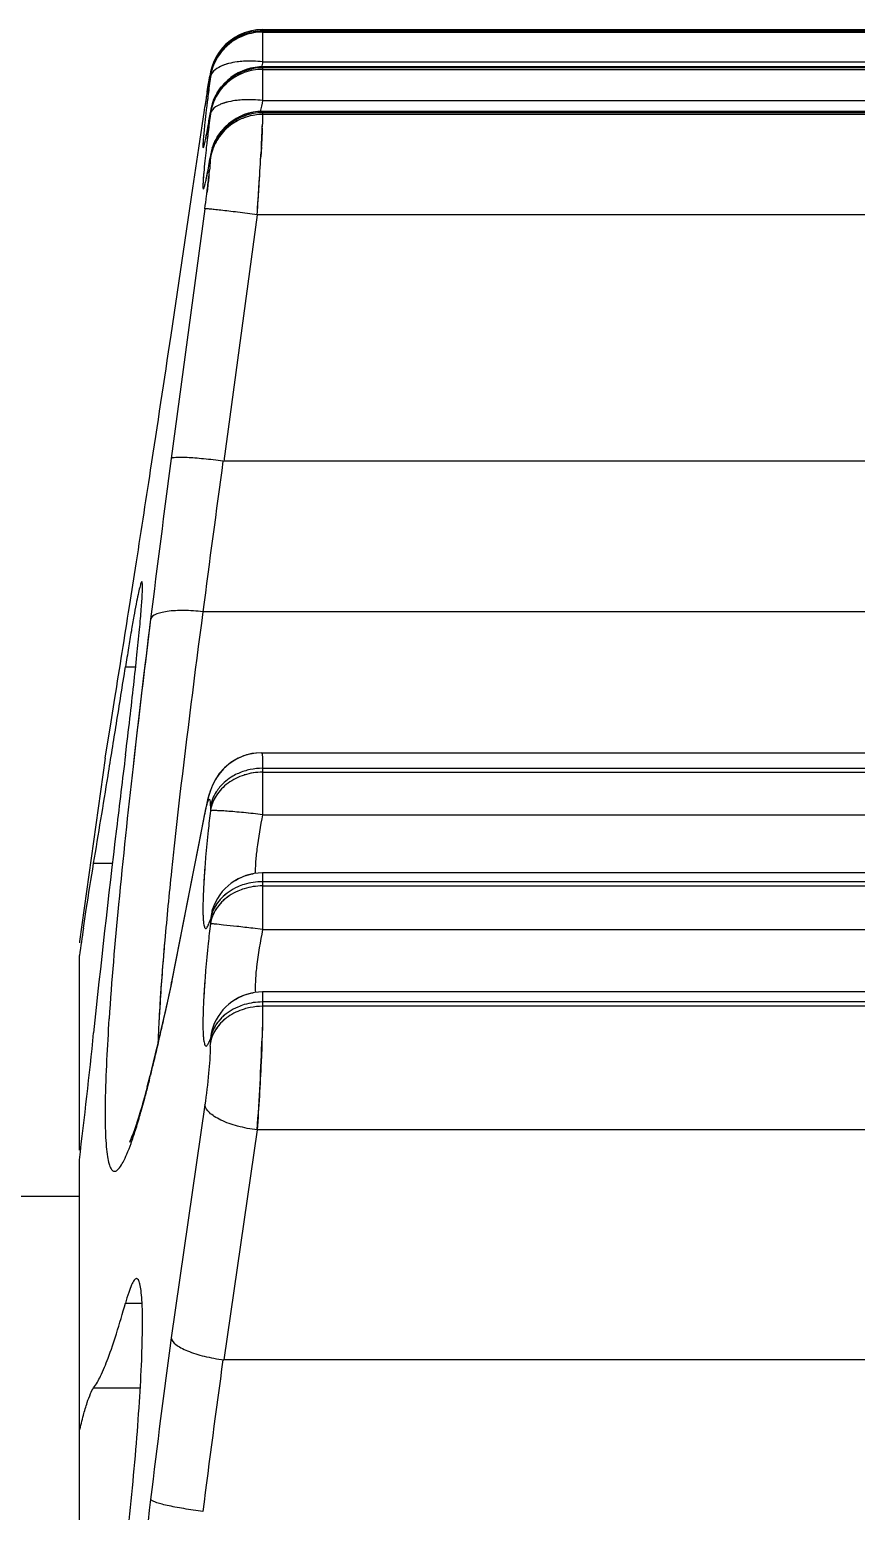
# Model space of a CAD drawing. Header units: millimetres. Extents: x 0 to 297, y 0 to 210.
# Drawn here: x 166.04 to 170.73, y 120.02 to 128.44 of the extents above; entities that cross this region are included whole.
import ezdxf

# ---------------------------------------------------------------- set-up
doc = ezdxf.new("R2010")
doc.units = ezdxf.units.MM
doc.header["$LTSCALE"] = 16.335
doc.layers.add('MEMBER', color=7, linetype='CONTINUOUS')

msp = doc.modelspace()

# ---------------------------------------------------------------- linework, layer by layer
at = {"layer": 'MEMBER', "color": 7, "linetype": 'Continuous'}
for p, q in [((167.2872, 128.4289), (167.2534, 128.4185)), ((167.3318, 128.4363), (167.296, 128.4309)), ((167.3584, 128.4374), (167.3318, 128.4363)), ((167.3584, 128.4374), (175.0775, 128.4374)), ((167.3589, 128.4301), (167.3589, 128.2551)), ((167.3589, 128.4301), (175.077, 128.4301)), ((167.3589, 128.4234), (175.077, 128.4234)), ((167.1233, 128.324), (167.106, 128.2999)), ((167.1258, 128.3271), (167.1083, 128.3034)), ((167.1507, 128.354), (167.1298, 128.3319)), ((167.1745, 128.3745), (167.1507, 128.354)), ((167.069, 128.2182), (167.0643, 128.2004)), ((167.0726, 128.2297), (167.0671, 128.2113)), ((167.3589, 128.2551), (175.077, 128.2551)), ((167.3589, 128.2262), (167.3589, 128.0351)), ((175.077, 128.2262), (167.3589, 128.2262)), ((175.077, 128.2204), (167.3589, 128.2204)), ((167.0643, 128.2004), (167.0611, 128.186)), ((167.0618, 128.175), (167.0618, 128.1684)), ((167.3589, 128.2119), (175.077, 128.2119)), ((167.0457, 128.0986), (167.0379, 128.0485)), ((166.9958, 127.7649), (167.0277, 127.9803)), ((167.0277, 127.9803), (167.0306, 128)), ((167.031, 128.0026), (167.0306, 128)), ((167.0377, 128.0477), (167.031, 128.0026)), ((167.0629, 127.975), (167.0576, 127.9432)), ((167.0629, 127.9749), (167.0618, 127.9671)), ((167.0618, 127.9671), (167.0618, 127.9587)), ((167.3589, 128.0351), (175.077, 128.0351)), ((167.3589, 127.9735), (167.3589, 127.9555)), ((175.077, 127.9735), (167.3589, 127.9735)), ((167.0532, 127.9177), (167.0468, 127.8818)), ((167.0587, 127.9495), (167.0504, 127.9018)), ((175.077, 127.9653), (167.3589, 127.9653)), ((175.077, 127.9555), (167.3589, 127.9555)), ((167.0356, 127.8243), (167.0344, 127.8188)), ((166.9622, 127.5379), (166.9958, 127.7649)), ((167.0632, 127.7243), (167.0574, 127.6911)), ((167.0632, 127.7242), (167.0618, 127.7141)), ((167.0618, 127.7141), (167.0618, 127.7044)), ((167.3499, 127.7436), (167.3484, 127.7156)), ((167.3514, 127.7714), (167.3499, 127.7436)), ((167.0471, 127.6356), (167.0435, 127.6178)), ((167.0503, 127.652), (167.0471, 127.6356)), ((167.0388, 127.5957), (167.0373, 127.5896)), ((166.8388, 126.703), (166.9622, 127.5379)), ((167.0306, 127.4196), (166.8388, 126.0018)), ((167.3277, 127.386), (167.1385, 125.9874)), ((175.1082, 127.386), (167.3277, 127.386)), ((175.2974, 125.9874), (167.1385, 125.9874)), ((166.6023, 125.1616), (166.6366, 125.3803)), ((175.4163, 125.1323), (167.0196, 125.1323)), ((166.5798, 124.8192), (166.6379, 124.8192)), ((166.4978, 124.5076), (166.5194, 124.6416)), ((166.481, 124.404), (166.4978, 124.5076)), ((166.4641, 124.3008), (166.481, 124.404)), ((166.4645, 124.3032), (166.481, 124.404)), ((166.4641, 124.3008), (166.318, 123.2608)), ((166.6295, 124.3131), (166.6226, 124.2526)), ((167.178, 124.276), (167.1422, 124.2462)), ((167.3527, 124.3317), (167.2978, 124.3267)), ((167.3527, 124.3317), (175.0832, 124.3317)), ((167.1422, 124.2462), (167.1128, 124.2134)), ((167.3589, 124.2433), (167.3589, 123.98)), ((167.3589, 124.2433), (175.077, 124.2433)), ((167.3589, 124.2212), (175.077, 124.2212)), ((167.0394, 124.0358), (167.0333, 124.0065)), ((167.0618, 124.0231), (167.0618, 124.0012)), ((166.9958, 123.807), (167.0306, 123.9845)), ((167.0333, 124.0064), (167.0306, 123.9845)), ((167.3589, 123.98), (175.077, 123.98)), ((166.9622, 123.6356), (166.9958, 123.807)), ((166.399, 123.7039), (166.5055, 123.7039)), ((166.8683, 123.1563), (166.9622, 123.6356)), ((167.3589, 123.6499), (167.3589, 123.3287)), ((175.077, 123.6499), (167.3589, 123.6499)), ((175.077, 123.5995), (167.3589, 123.5995)), ((167.3589, 123.5753), (175.077, 123.5753)), ((167.0723, 123.4385), (167.0618, 123.3847)), ((167.0724, 123.4388), (167.0707, 123.4336)), ((167.0724, 123.4388), (167.0723, 123.4385)), ((167.0618, 123.3847), (167.0618, 123.3607)), ((166.318, 123.2608), (166.318, 123.2519)), ((167.3589, 123.3287), (167.3038, 123.3351)), ((167.3589, 123.3287), (175.077, 123.3287)), ((166.318, 122.076), (166.318, 123.181)), ((166.8439, 123.0317), (166.8683, 123.1563)), ((166.7841, 123.0325), (166.7833, 123.021)), ((166.8424, 123.0319), (166.8083, 122.8773)), ((166.8388, 123.0057), (166.8439, 123.0317)), ((166.8388, 123.0057), (166.8417, 123.0285)), ((167.3589, 122.9736), (167.3589, 122.8918)), ((175.077, 122.9736), (167.3589, 122.9736)), ((166.809, 122.8802), (166.7831, 122.7664)), ((175.077, 122.9166), (167.3589, 122.9166)), ((175.077, 122.8918), (167.3589, 122.8918)), ((166.7831, 122.7664), (166.7578, 122.6582)), ((167.0752, 122.7711), (167.0751, 122.7708)), ((167.0618, 122.7074), (167.0618, 122.6829)), ((166.7587, 122.6618), (166.7283, 122.5359)), ((166.7283, 122.5358), (166.7156, 122.4849)), ((166.7283, 122.5358), (166.7225, 122.5006)), ((166.7043, 122.4412), (166.6888, 122.3829)), ((166.7185, 122.4966), (166.7019, 122.432)), ((166.6776, 122.3426), (166.6642, 122.2963)), ((166.6907, 122.3899), (166.6762, 122.3377)), ((167.0306, 122.3316), (166.8388, 121.009)), ((166.6534, 122.2606), (166.6423, 122.2258)), ((166.6652, 122.2995), (166.6534, 122.2606)), ((167.3277, 122.1898), (167.1385, 120.8851)), ((175.1082, 122.1898), (167.3277, 122.1898)), ((166.6072, 122.1302), (166.602, 122.1187)), ((166.608, 122.1319), (166.6028, 122.1202)), ((166.318, 119.3368), (166.318, 122.0204)), ((166.318, 121.8118), (162.718, 121.8118)), ((166.5798, 121.207), (166.6739, 121.207)), ((175.2974, 120.8851), (167.1385, 120.8851)), ((166.399, 120.7251), (166.6636, 120.7251))]:
    msp.add_line(p, q, dxfattribs=at)
for points in [[(167.2534, 128.4185), (167.2219, 128.4046), (167.1931, 128.3878), (167.1669, 128.3685), (167.1437, 128.3471), (167.1233, 128.324)], [(167.296, 128.4309), (167.2622, 128.4216), (167.2305, 128.4089), (167.2012, 128.393), (167.1745, 128.3745)], [(167.3584, 128.4374), (167.3231, 128.4354), (167.2872, 128.4289)], [(167.1298, 128.3319), (167.112, 128.3088), (167.0971, 128.2852), (167.0848, 128.2611), (167.0755, 128.2383), (167.0689, 128.2181)], [(167.1083, 128.3034), (167.0936, 128.2788), (167.0821, 128.2549), (167.0737, 128.2331)], [(167.0737, 128.2331), (167.0679, 128.2143), (167.0642, 128.1999)], [(167.106, 128.2999), (167.0916, 128.275), (167.0805, 128.2511), (167.0726, 128.2297)], [(167.0583, 128.1721), (167.0554, 128.1567), (167.0524, 128.1396), (167.0492, 128.1203), (167.0457, 128.0986)], [(167.0671, 128.2113), (167.0636, 128.1973), (167.0608, 128.1848), (167.0583, 128.1719)], [(167.0492, 127.895), (167.0456, 127.875), (167.0423, 127.8577)], [(167.0423, 127.8577), (167.0394, 127.8429), (167.0371, 127.8311), (167.0352, 127.8223), (167.0349, 127.8211)], [(167.0585, 127.697), (167.0541, 127.6729), (167.0502, 127.6517)], [(167.0418, 127.6095), (167.0397, 127.6), (167.0385, 127.5946)], [(167.0443, 127.6215), (167.0408, 127.6051), (167.0388, 127.5957)], [(167.2978, 124.3267), (167.2496, 124.3135), (167.2063, 124.2938), (167.168, 124.2686), (167.1357, 124.2398), (167.1092, 124.2086), (167.0886, 124.1773), (167.0735, 124.1474)], [(167.3527, 124.3317), (167.3197, 124.3299), (167.2675, 124.3194), (167.2201, 124.301), (167.178, 124.276)], [(167.1128, 124.2134), (167.0902, 124.1799), (167.0737, 124.1479), (167.0618, 124.1181), (167.0533, 124.0917), (167.0462, 124.0651), (167.0394, 124.0358)], [(167.0623, 124.1196), (167.0542, 124.0946), (167.0473, 124.0698), (167.041, 124.0429), (167.0345, 124.0121), (166.8417, 123.0285)], [(166.6421, 122.2252), (166.6322, 122.1957), (166.6231, 122.1702), (166.6149, 122.1488), (166.608, 122.1319)]]:
    msp.add_lwpolyline(points, dxfattribs=at)
for centre, radius, start, end in [((167.3591, 128.1193), 0.3041, 90.03495, 110.07477), ((167.3534, 128.1267), 0.2945, 140.73613, 171.85695), ((167.3553, 128.1322), 0.2967, 130.64017, 144.36585), ((167.3567, 128.1241), 0.2988, 130.48364, 140.76138), ((167.3587, 127.9263), 0.2997, 93.27436, 170.56619), ((167.2879, 127.6428), 0.6161, 88.51482, 93.43647), ((167.2867, 127.5687), 0.6902, 83.99232, 88.57343), ((167.3589, 127.9298), 0.2963, 90.00482, 93.32845), ((175.8947, 126.3454), 8.7468, 167.38914, 167.59163), ((184.7791, 125.8911), 17.8631, 172.67557, 173.27685), ((187.4306, 125.5547), 20.5358, 172.68775, 172.96774), ((167.3552, 127.9133), 0.2977, 130.2844, 140.56343), ((167.357, 127.9109), 0.3007, 109.99667, 130.24554), ((167.3589, 127.9058), 0.3061, 90.03404, 109.94568), ((174.2809, 126.9386), 7.3275, 171.01832, 171.31146), ((181.2765, 126.3152), 14.3349, 172.97315, 173.32133), ((167.3506, 127.9254), 0.2918, 140.63249, 171.77474), ((167.352, 127.9164), 0.2933, 140.55983, 168.55619), ((175.7704, 126.9616), 8.7909, 173.33204, 173.82277), ((177.1444, 126.5021), 10.2241, 171.31738, 171.57561), ((160.3543, 129.0736), 6.7982, 349.99089, 350.6328), ((167.3443, 127.9182), 0.2854, 168.6072, 171.83947), ((167.3587, 127.6736), 0.2997, 89.99994, 170.18177), ((167.2808, 127.3683), 0.671, 88.03239, 92.55058), ((167.2787, 127.286), 0.7534, 83.88948, 88.08779), ((173.9299, 126.5895), 6.7281, 167.5931, 168.14252), ((182.5645, 125.9999), 15.6259, 172.7989, 173.50376), ((184.6501, 125.7405), 17.7276, 172.81182, 173.14303), ((167.3517, 127.6595), 0.2939, 130.18718, 143.92976), ((167.3554, 127.6551), 0.2996, 116.6204, 130.18691), ((167.3575, 127.6616), 0.3035, 109.91727, 120.00495), ((167.3593, 127.6553), 0.31, 90.069, 109.82229), ((162.5894, 128.0798), 4.7715, 357.56561, 357.84903), ((162.7271, 128.0743), 4.6336, 357.5614, 357.85324), ((179.7408, 126.3321), 12.7828, 173.14873, 173.55103), ((158.1879, 128.2705), 9.1771, 356.88213, 357.54358), ((167.3391, 127.674), 0.2801, 169.64442, 171.77628), ((167.3361, 127.6647), 0.2771, 167.71788, 171.76534), ((140.0781, 129.2578), 27.3139, 356.0705, 356.82205), ((138.8048, 129.3383), 28.5897, 356.08445, 356.74615), ((164.1638, 127.9228), 2.9071, 354.13907, 354.4058), ((161.8003, 128.1746), 5.284, 352.94624, 353.89079), ((163.5385, 127.9869), 3.5358, 353.91715, 354.14057), ((158.392, 128.5911), 8.7177, 352.27715, 352.76858), ((158.4414, 128.5846), 8.6679, 352.27574, 352.77), ((159.1584, 128.4933), 7.9451, 352.77244, 352.89112), ((159.5882, 128.4397), 7.512, 352.89098, 353.01163), ((-191.1722, 180.6393), 362.0512, 351.309814, 351.432502), ((325.4273, 105.2942), 159.9347, 172.560714, 172.889785), ((312.8978, 106.1488), 147.1082, 172.249645, 172.58561), ((-1.341, 151.6176), 170.0143, 351.122375, 351.312052), ((13.7167, 149.2527), 154.772, 350.85026, 351.045219), ((229.3745, 116.7587), 62.9146, 172.351523, 173.317258), ((243.5001, 115.514), 77.3725, 172.890052, 173.51504), ((244.4893, 115.3927), 78.3692, 172.891565, 173.464088), ((12.8669, 149.1446), 155.6257, 350.886959, 351.007365), ((18.5374, 148.2337), 149.8825, 350.773351, 350.88748), ((26.5046, 146.9363), 141.8104, 350.570876, 350.774594), ((167.3592, 123.8939), 0.3494, 90.05267, 101.7542), ((206.3701, 119.5074), 39.7467, 173.39367, 173.79556), ((166.643, 117.8128), 6.2086, 83.37846, 84.38042), ((172.1573, 123.2927), 5.1414, 175.6926, 176.72008), ((167.3587, 123.35), 0.2997, 89.99999, 162.73439), ((167.3574, 123.2492), 0.3501, 98.48194, 107.14897), ((167.359, 123.2403), 0.3592, 90.01757, 98.52999), ((167.3574, 123.2247), 0.3504, 98.49629, 107.07089), ((167.359, 123.2158), 0.3595, 90.01744, 98.54346), ((167.2888, 123.3426), 0.2312, 146.83055, 158.28876), ((167.2885, 123.3186), 0.2309, 146.79226, 158.29847), ((228.9285, 113.8643), 63.2999, 171.395233, 171.536255), ((183.5794, 121.7917), 16.8411, 174.97846, 175.77471), ((177.8904, 122.2137), 11.1364, 175.84309, 176.96409), ((145.2905, 127.679), 22.0493, 347.27104, 347.76344), ((172.2504, 122.6502), 5.2341, 175.78584, 176.82168), ((167.3589, 122.6736), 0.3, 89.99998, 161.02498), ((167.3572, 122.5582), 0.3582, 98.25656, 106.71737), ((167.3592, 122.5245), 0.3674, 90.04296, 101.16509), ((167.359, 122.5479), 0.3687, 90.01562, 98.30647), ((179.3271, 121.9528), 12.8702, 176.13501, 177.17865), ((174.2523, 122.4138), 7.4928, 177.01859, 177.9188), ((147.5934, 127.1594), 19.6885, 347.01508, 347.26936), ((167.3255, 122.6852), 0.2646, 161.10116, 175.1828), ((130.3102, 126.4364), 36.2776, 353.00817, 354.15316), ((150.2195, 126.5507), 16.9928, 346.47224, 347.02548), ((166.1736, 122.6834), 0.8882, 358.88132, 359.96816), ((154.1201, 123.1533), 13.2427, 355.82744, 358.09024), ((160.0402, 124.1409), 6.8807, 345.21126, 346.20833), ((152.1755, 126.0806), 14.981, 346.17434, 346.47037), ((162.0117, 123.6163), 4.8406, 343.9323, 345.25828), ((241.944, 111.0178), 75.7668, 172.422488, 173.121594), ((236.3011, 111.3024), 69.8283, 172.112264, 172.824806)]:
    msp.add_arc(centre, radius, start, end, dxfattribs=at)
for points in [[(167.2545, 128.4049), (167.2049, 128.3868), (167.1587, 128.354), (167.1253, 128.3131)], [(167.2545, 128.4049), (167.2213, 128.3928), (167.1897, 128.3743), (167.1628, 128.3514)], [(167.1142, 128.3051), (167.087, 128.2671), (167.0684, 128.2213), (167.0618, 128.175)], [(167.0953, 128.2687), (167.0783, 128.2378), (167.0668, 128.2033), (167.0618, 128.1684)], [(167.1609, 128.1515), (167.201, 128.1868), (167.2526, 128.2117), (167.3051, 128.2213)], [(167.0953, 128.0667), (167.0783, 128.036), (167.0668, 128.0018), (167.0618, 127.9671)], [(167.1253, 128.1024), (167.0954, 128.0659), (167.0739, 128.0208), (167.0645, 127.9745)], [(167.0731, 128.0172), (167.084, 128.0514), (167.1014, 128.0841), (167.1236, 128.1123)], [(167.0673, 127.973), (167.0648, 127.9686), (167.0628, 127.9637), (167.0618, 127.9587)], [(167.1607, 127.8987), (167.2009, 127.934), (167.2525, 127.959), (167.3051, 127.9686)], [(167.288, 127.9471), (167.2423, 127.9363), (167.1979, 127.9143), (167.1621, 127.884)], [(167.288, 127.9471), (167.265, 127.9417), (167.2423, 127.9335), (167.2211, 127.9229)], [(167.3589, 127.9555), (167.3351, 127.9555), (167.3112, 127.9526), (167.288, 127.9471)], [(167.1142, 127.8325), (167.0908, 127.8003), (167.0738, 127.7625), (167.0653, 127.7236)], [(167.073, 127.7643), (167.0839, 127.7985), (167.1012, 127.8313), (167.1235, 127.8594)], [(167.288, 124.2359), (167.2651, 124.2312), (167.2426, 124.2241), (167.2211, 124.2147)], [(167.3589, 124.2212), (167.3237, 124.2212), (167.2881, 124.2159), (167.2545, 124.2053)], [(167.204, 123.6069), (167.2348, 123.6254), (167.2696, 123.6385), (167.305, 123.645)], [(167.1622, 123.5384), (167.1489, 123.5288), (167.1364, 123.518), (167.125, 123.5062)], [(167.1628, 123.5146), (167.1494, 123.505), (167.1368, 123.4943), (167.1253, 123.4824)], [(167.074, 123.4281), (167.0685, 123.4141), (167.0643, 123.3995), (167.0618, 123.3847)], [(167.125, 123.5062), (167.114, 123.4948), (167.104, 123.4824), (167.0953, 123.4691)], [(167.1253, 123.4824), (167.1142, 123.471), (167.1041, 123.4584), (167.0953, 123.4451)], [(167.074, 123.404), (167.0685, 123.3901), (167.0643, 123.3755), (167.0618, 123.3607)], [(167.2041, 122.9306), (167.2349, 122.9492), (167.2696, 122.9623), (167.305, 122.9687)], [(167.1622, 122.8571), (167.149, 122.8478), (167.1364, 122.8373), (167.125, 122.8258)], [(167.074, 122.7498), (167.0685, 122.7362), (167.0643, 122.7219), (167.0618, 122.7074)], [(167.0953, 122.7896), (167.0869, 122.7771), (167.0797, 122.7637), (167.074, 122.7498)], [(167.1142, 122.7895), (167.1008, 122.7742), (167.0892, 122.757), (167.0802, 122.7387)], [(167.125, 122.8258), (167.114, 122.8147), (167.104, 122.8026), (167.0953, 122.7896)], [(167.1621, 122.8323), (167.1445, 122.82), (167.1282, 122.8056), (167.1142, 122.7895)], [(167.0802, 122.7387), (167.0715, 122.7211), (167.0652, 122.7022), (167.0618, 122.6829)]]:
    msp.add_open_spline(points, degree=3, dxfattribs=at)
for points, knots in [([(167.3589, 128.4301), (167.3234, 128.4301), (167.2518, 128.4173), (167.189, 128.3805), (167.1621, 128.3574)], [0, 0, 0, 0, 0.500268, 1, 1, 1, 1]), ([(167.3584, 128.4374), (167.359, 128.4374), (167.3584, 128.4335), (167.3589, 128.4319), (167.3589, 128.4301)], [0, 0, 0, 0, 0.254604, 1, 1, 1, 1]), ([(167.3584, 128.4374), (167.359, 128.4374), (167.3584, 128.4335), (167.3589, 128.4319), (167.3589, 128.4301)], [0, 0, 0, 0, 0.254599, 1, 1, 1, 1]), ([(167.1621, 128.3574), (167.1352, 128.3344), (167.0897, 128.2783), (167.0668, 128.2098), (167.0618, 128.175)], [0, 0, 0, 0, 0.501345, 1, 1, 1, 1]), ([(167.1199, 128.2287), (167.1053, 128.2218), (167.0802, 128.2068), (167.0641, 128.1808), (167.0618, 128.1684)], [0, 0, 0, 0, 0.562343, 1, 1, 1, 1]), ([(167.3589, 128.2204), (167.306, 128.2204), (167.1986, 128.1921), (167.1207, 128.1126), (167.0953, 128.0667)], [0, 0, 0, 0, 0.502211, 1, 1, 1, 1]), ([(167.2509, 128.2578), (167.2383, 128.257), (167.1938, 128.2527), (167.1491, 128.2424), (167.1199, 128.2287)], [0, 0, 0, 0, 0.281569, 1, 1, 1, 1]), ([(167.1573, 128.2426), (167.1539, 128.2416), (167.1412, 128.2377), (167.1288, 128.2329), (167.1199, 128.2287)], [0, 0, 0, 0, 0.263942, 1, 1, 1, 1]), ([(167.0433, 128.0826), (167.0446, 128.091), (167.0471, 128.1068), (167.0508, 128.1286), (167.0539, 128.1467), (167.0566, 128.1608), (167.0583, 128.1698), (167.0599, 128.175), (167.0602, 128.1772), (167.0623, 128.1797), (167.0618, 128.1762), (167.0618, 128.175)], [0, 0, 0, 0, 0.252732, 0.471706, 0.653567, 0.795512, 0.895341, 0.928974, 0.951622, 0.965102, 1, 1, 1, 1]), ([(167.2545, 128.1935), (167.2419, 128.189), (167.1933, 128.1676), (167.1505, 128.133), (167.1253, 128.1024)], [0, 0, 0, 0, 0.252175, 1, 1, 1, 1]), ([(167.1199, 128.0134), (167.1138, 128.0108), (167.0938, 128.0013), (167.075, 127.9866), (167.0673, 127.973)], [0, 0, 0, 0, 0.296446, 1, 1, 1, 1]), ([(167.2509, 128.0387), (167.2383, 128.0381), (167.194, 128.0346), (167.1494, 128.0258), (167.1199, 128.0134)], [0, 0, 0, 0, 0.282843, 1, 1, 1, 1]), ([(167.1573, 128.0257), (167.1539, 128.0248), (167.1412, 128.0214), (167.1288, 128.0171), (167.1199, 128.0134)], [0, 0, 0, 0, 0.264806, 1, 1, 1, 1]), ([(167.3038, 128.0389), (167.2905, 128.0394), (167.2729, 128.0395), (167.2553, 128.0389), (167.2509, 128.0387)], [0, 0, 0, 0, 0.755109, 1, 1, 1, 1]), ([(167.0305, 127.9076), (167.0288, 127.8924), (167.026, 127.8649), (167.0226, 127.828), (167.0206, 127.8026), (167.0198, 127.7867), (167.0195, 127.7784), (167.0199, 127.7722), (167.0198, 127.7688), (167.0212, 127.7661), (167.0231, 127.7688), (167.0242, 127.7721), (167.0262, 127.7783), (167.0283, 127.7866), (167.0298, 127.793), (167.0306, 127.7966)], [0, 0, 0, 0, 0.263726, 0.479041, 0.643093, 0.705213, 0.753718, 0.788417, 0.809441, 0.818007, 0.827842, 0.850437, 0.886671, 0.936579, 1, 1, 1, 1]), ([(167.0387, 127.8358), (167.0395, 127.84), (167.043, 127.8587), (167.0464, 127.8775), (167.049, 127.892)], [0, 0, 0, 0, 0.224572, 1, 1, 1, 1]), ([(167.3589, 127.9653), (167.3233, 127.9653), (167.2518, 127.9528), (167.1583, 127.8988), (167.0898, 127.8162), (167.0668, 127.7485), (167.0618, 127.7141)], [0, 0, 0, 0, 0.25288, 0.504196, 0.75312, 1, 1, 1, 1]), ([(167.2058, 127.9244), (167.1693, 127.9034), (167.1048, 127.8454), (167.071, 127.7654), (167.0635, 127.7244)], [0, 0, 0, 0, 0.502497, 1, 1, 1, 1]), ([(167.1621, 127.884), (167.1378, 127.8635), (167.0958, 127.8144), (167.072, 127.7544), (167.0653, 127.7236)], [0, 0, 0, 0, 0.501917, 1, 1, 1, 1]), ([(167.3589, 127.9555), (167.3589, 127.9521), (167.3587, 127.9338), (167.3581, 127.9156), (167.3575, 127.9008)], [0, 0, 0, 0, 0.186096, 1, 1, 1, 1]), ([(167.0207, 127.8031), (167.0204, 127.798), (167.02, 127.7894), (167.0194, 127.7776), (167.02, 127.7718), (167.02, 127.7666), (167.022, 127.7669), (167.0232, 127.7695), (167.0252, 127.7746), (167.0277, 127.7844), (167.0295, 127.792), (167.0306, 127.7966)], [0, 0, 0, 0, 0.223007, 0.386574, 0.489703, 0.534173, 0.544574, 0.565492, 0.650554, 0.79555, 1, 1, 1, 1]), ([(167.0306, 127.7966), (167.0312, 127.7993), (167.034, 127.8124), (167.0367, 127.8255), (167.0387, 127.8358)], [0, 0, 0, 0, 0.212876, 1, 1, 1, 1]), ([(167.3566, 127.8772), (167.3562, 127.8676), (167.3542, 127.8231), (167.3518, 127.7786), (167.3499, 127.7436)], [0, 0, 0, 0, 0.214694, 1, 1, 1, 1]), ([(167.0389, 127.7678), (167.0367, 127.7479), (167.0298, 127.6847), (167.0233, 127.6213), (167.0207, 127.5777)], [0, 0, 0, 0, 0.314351, 1, 1, 1, 1]), ([(167.0387, 127.5902), (167.0404, 127.5985), (167.0487, 127.6397), (167.0561, 127.6811), (167.0618, 127.7141)], [0, 0, 0, 0, 0.202859, 1, 1, 1, 1]), ([(167.0618, 127.7044), (167.0618, 127.7009), (167.061, 127.6792), (167.0589, 127.6576), (167.0571, 127.6394)], [0, 0, 0, 0, 0.160494, 1, 1, 1, 1]), ([(167.0244, 127.626), (167.0233, 127.6138), (167.0219, 127.5966), (167.0206, 127.5751), (167.0199, 127.5623), (167.0197, 127.5517), (167.0196, 127.5436), (167.0202, 127.5376), (167.0203, 127.5341), (167.0221, 127.5317), (167.0241, 127.5344), (167.0255, 127.5377), (167.0276, 127.5439), (167.0299, 127.5522), (167.0339, 127.5679), (167.0367, 127.5808), (167.0387, 127.5902)], [0, 0, 0, 0, 0.236684, 0.333991, 0.416834, 0.484895, 0.537889, 0.575751, 0.598791, 0.60892, 0.621173, 0.647154, 0.688049, 0.74392, 0.814652, 1, 1, 1, 1]), ([(167.0543, 127.6123), (167.0535, 127.6045), (167.0498, 127.5704), (167.0457, 127.5363), (167.0424, 127.51)], [0, 0, 0, 0, 0.22704, 1, 1, 1, 1]), ([(167.3277, 127.386), (167.2907, 127.391), (167.2368, 127.3981), (167.168, 127.4066), (167.1239, 127.4118), (167.0874, 127.4158), (167.0623, 127.4182), (167.0469, 127.4194), (167.0391, 127.4199), (167.034, 127.4199), (167.0314, 127.4199), (167.0306, 127.4196)], [0, 0, 0, 0, 0.374557, 0.545226, 0.695231, 0.819632, 0.913792, 0.948493, 0.97458, 0.991804, 1, 1, 1, 1]), ([(167.1334, 125.9874), (167.0969, 125.9923), (167.0437, 125.9986), (166.9757, 126.0046), (166.9321, 126.0073), (166.8961, 126.0085), (166.8678, 126.0084), (166.8506, 126.0064), (166.8403, 126.0043), (166.8388, 126.0018)], [0, 0, 0, 0, 0.372947, 0.541759, 0.690498, 0.814051, 0.908398, 0.970456, 1, 1, 1, 1]), ([(166.5798, 124.3197), (166.5883, 124.3885), (166.6044, 124.521), (166.6262, 124.7101), (166.6445, 124.8785), (166.6571, 125.004), (166.665, 125.091), (166.6696, 125.1454), (166.673, 125.1919), (166.6753, 125.2306), (166.6765, 125.2602), (166.6765, 125.2832), (166.6758, 125.2942), (166.6743, 125.3027), (166.6727, 125.3026)], [0, 0, 0, 0, 0.210583, 0.40483, 0.577477, 0.724584, 0.787456, 0.842726, 0.890059, 0.929126, 0.959698, 0.981665, 0.994971, 1, 1, 1, 1]), ([(166.6727, 125.3026), (166.6716, 125.3026), (166.6695, 125.2993), (166.6671, 125.2936), (166.6638, 125.2833), (166.6582, 125.2622), (166.6501, 125.226), (166.6393, 125.1713), (166.6266, 125.102), (166.6122, 125.0189), (166.5964, 124.9231), (166.5855, 124.8551), (166.5798, 124.8192)], [0, 0, 0, 0, 0.006192, 0.019672, 0.04104, 0.070371, 0.152829, 0.266263, 0.409466, 0.581063, 0.778783, 1, 1, 1, 1]), ([(167.0196, 125.1323), (166.9835, 125.1365), (166.9157, 125.1409), (166.8354, 125.1377), (166.7817, 125.1279), (166.7488, 125.1174), (166.7259, 125.1031), (166.7225, 125.0907)], [0, 0, 0, 0, 0.351867, 0.655689, 0.777436, 0.875154, 1, 1, 1, 1]), ([(166.5798, 124.3197), (166.5624, 124.1795), (166.4983, 123.6537), (166.4384, 123.1274), (166.399, 122.7408)], [0, 0, 0, 0, 0.266511, 1, 1, 1, 1]), ([(167.3527, 124.3317), (167.3534, 124.3317), (167.3548, 124.3294), (167.3562, 124.3223), (167.3578, 124.3054), (167.3587, 124.2781), (167.3589, 124.256), (167.3589, 124.2433)], [0, 0, 0, 0, 0.022404, 0.071856, 0.261881, 0.572951, 1, 1, 1, 1]), ([(166.6226, 124.2526), (166.5931, 123.9919), (166.5423, 123.5149), (166.5008, 123.037), (166.4862, 122.8203)], [0, 0, 0, 0, 0.547084, 1, 1, 1, 1]), ([(167.3589, 124.2212), (167.3235, 124.2212), (167.2533, 124.2107), (167.1602, 124.1643), (167.0909, 124.0926), (167.0668, 124.0317), (167.0618, 124.0012)], [0, 0, 0, 0, 0.266236, 0.52388, 0.767998, 1, 1, 1, 1]), ([(167.2211, 124.2147), (167.2106, 124.2101), (167.1708, 124.19), (167.1353, 124.1609), (167.1142, 124.1354)], [0, 0, 0, 0, 0.257638, 1, 1, 1, 1]), ([(167.1142, 124.1354), (167.1073, 124.1272), (167.0828, 124.0936), (167.0668, 124.0535), (167.0618, 124.0231)], [0, 0, 0, 0, 0.257494, 1, 1, 1, 1]), ([(167.0306, 123.9845), (167.0327, 123.9948), (167.0365, 124.0132), (167.0417, 124.0347), (167.0456, 124.0484), (167.0482, 124.0559), (167.0505, 124.0616), (167.0526, 124.0652), (167.0547, 124.0677), (167.0574, 124.067), (167.0586, 124.0639), (167.0605, 124.0569), (167.0615, 124.0428), (167.0618, 124.0305), (167.0618, 124.0231)], [0, 0, 0, 0, 0.235833, 0.422744, 0.496328, 0.556093, 0.601802, 0.633605, 0.652803, 0.666229, 0.68754, 0.721965, 0.833139, 1, 1, 1, 1]), ([(167.0953, 124.0877), (167.0911, 124.0811), (167.0757, 124.0541), (167.0656, 124.0241), (167.0618, 124.0012)], [0, 0, 0, 0, 0.254932, 1, 1, 1, 1]), ([(167.0618, 124.0012), (167.0575, 123.964), (167.0424, 123.8262), (167.0301, 123.688), (167.0244, 123.5869)], [0, 0, 0, 0, 0.269953, 1, 1, 1, 1]), ([(167.3589, 123.98), (167.3227, 123.9842), (167.27, 123.9899), (167.2026, 123.9961), (167.159, 123.9996), (167.1224, 124.0019), (167.0938, 124.0033), (167.0748, 124.0028), (167.0647, 124.0027), (167.0618, 124.0012)], [0, 0, 0, 0, 0.3662, 0.533182, 0.681413, 0.805893, 0.9025, 0.967756, 1, 1, 1, 1]), ([(167.3589, 123.98), (167.3458, 123.9155), (167.3297, 123.8241), (167.318, 123.7121), (167.3162, 123.6652), (167.3171, 123.6451)], [0, 0, 0, 0, 0.584361, 0.821854, 1, 1, 1, 1]), ([(166.8562, 123.8031), (166.8511, 123.7556), (166.832, 123.5766), (166.8145, 123.3975), (166.803, 123.2658)], [0, 0, 0, 0, 0.265291, 1, 1, 1, 1]), ([(166.3411, 123.3351), (166.3464, 123.3703), (166.3652, 123.4934), (166.3845, 123.6163), (166.399, 123.7039)], [0, 0, 0, 0, 0.286748, 1, 1, 1, 1]), ([(167.0244, 123.5869), (167.0229, 123.5605), (167.0206, 123.5122), (167.0194, 123.4546), (167.0199, 123.4154), (167.0208, 123.3917), (167.0224, 123.372), (167.0244, 123.3564), (167.0271, 123.3449), (167.0299, 123.3374), (167.0349, 123.333), (167.0408, 123.3359), (167.0452, 123.3426), (167.0506, 123.3529), (167.0562, 123.3674), (167.0599, 123.3785), (167.0618, 123.3847)], [0, 0, 0, 0, 0.250965, 0.460452, 0.547871, 0.62309, 0.685781, 0.735683, 0.772745, 0.797569, 0.812756, 0.827782, 0.852387, 0.889099, 0.938324, 1, 1, 1, 1]), ([(167.2541, 123.5838), (167.2416, 123.5799), (167.1943, 123.5622), (167.151, 123.5331), (167.125, 123.5062)], [0, 0, 0, 0, 0.258983, 1, 1, 1, 1]), ([(167.2545, 123.5597), (167.242, 123.5559), (167.1947, 123.5383), (167.1514, 123.5093), (167.1253, 123.4824)], [0, 0, 0, 0, 0.258986, 1, 1, 1, 1]), ([(167.125, 123.5062), (167.1195, 123.5005), (167.0988, 123.4771), (167.0826, 123.4497), (167.074, 123.4281)], [0, 0, 0, 0, 0.256213, 1, 1, 1, 1]), ([(167.1253, 123.4824), (167.1197, 123.4767), (167.0989, 123.4532), (167.0826, 123.4257), (167.074, 123.404)], [0, 0, 0, 0, 0.256299, 1, 1, 1, 1]), ([(167.0618, 123.3607), (167.0575, 123.3233), (167.0422, 123.1835), (167.03, 123.0433), (167.0244, 122.9404)], [0, 0, 0, 0, 0.267305, 1, 1, 1, 1]), ([(167.3038, 123.3351), (167.2735, 123.3386), (167.2179, 123.3448), (167.145, 123.353), (167.0947, 123.3576), (167.0696, 123.3607), (167.0618, 123.3607)], [0, 0, 0, 0, 0.376812, 0.68899, 0.904399, 1, 1, 1, 1]), ([(166.803, 123.2658), (166.7993, 123.2236), (166.7863, 123.0697), (166.7754, 122.9156), (166.7696, 122.8035)], [0, 0, 0, 0, 0.273886, 1, 1, 1, 1]), ([(167.3589, 123.3287), (167.3447, 123.2586), (167.3276, 123.1597), (167.3168, 123.0396), (167.3161, 122.9902), (167.3182, 122.9698)], [0, 0, 0, 0, 0.5929, 0.829714, 1, 1, 1, 1]), ([(167.0244, 122.9404), (167.0229, 122.9131), (167.0206, 122.8626), (167.0193, 122.7938), (167.0202, 122.745), (167.0224, 122.7135), (167.0245, 122.696), (167.0271, 122.6823), (167.0303, 122.6731), (167.034, 122.6667), (167.0404, 122.666), (167.0455, 122.6714), (167.0537, 122.6845), (167.0584, 122.6976), (167.0618, 122.7074)], [0, 0, 0, 0, 0.250608, 0.462655, 0.630688, 0.697086, 0.751298, 0.793172, 0.823009, 0.842101, 0.855792, 0.874955, 0.904799, 1, 1, 1, 1]), ([(167.2541, 122.9013), (167.2417, 122.8975), (167.1945, 122.8804), (167.1512, 122.8521), (167.125, 122.8258)], [0, 0, 0, 0, 0.259994, 1, 1, 1, 1]), ([(167.288, 122.8849), (167.2765, 122.8826), (167.2321, 122.8717), (167.1898, 122.8518), (167.1621, 122.8323)], [0, 0, 0, 0, 0.257339, 1, 1, 1, 1]), ([(167.3589, 122.8918), (167.3589, 122.7864), (167.3503, 122.5522), (167.337, 122.3183), (167.3277, 122.1898)], [0, 0, 0, 0, 0.45001, 1, 1, 1, 1]), ([(167.3589, 122.8918), (167.3589, 122.879), (167.3585, 122.8191), (167.357, 122.7591), (167.3555, 122.712)], [0, 0, 0, 0, 0.213749, 1, 1, 1, 1]), ([(167.125, 122.8258), (167.1195, 122.8202), (167.0989, 122.7975), (167.0826, 122.7708), (167.074, 122.7498)], [0, 0, 0, 0, 0.257153, 1, 1, 1, 1]), ([(167.1621, 122.8323), (167.1532, 122.8261), (167.1204, 122.8003), (167.0938, 122.7664), (167.0802, 122.7387)], [0, 0, 0, 0, 0.260087, 1, 1, 1, 1]), ([(167.0616, 122.6661), (167.0607, 122.6144), (167.0522, 122.5026), (167.0393, 122.3913), (167.0306, 122.3316)], [0, 0, 0, 0, 0.461303, 1, 1, 1, 1]), ([(166.4725, 122.5863), (166.4687, 122.5072), (166.4645, 122.3952), (166.4638, 122.2549), (166.4657, 122.17), (166.4699, 122.0992), (166.4762, 122.0427), (166.485, 122.0002), (166.4949, 121.9718), (166.5082, 121.9562), (166.5203, 121.9551), (166.529, 121.9586), (166.5378, 121.9657), (166.5514, 121.9814), (166.5688, 122.0109), (166.5901, 122.0573), (166.6133, 122.1179), (166.6383, 122.1924), (166.6547, 122.247), (166.6632, 122.2766)], [0, 0, 0, 0, 0.236189, 0.33433, 0.418789, 0.489353, 0.545909, 0.588609, 0.618064, 0.636556, 0.644228, 0.652903, 0.663803, 0.677564, 0.714721, 0.765444, 0.829948, 0.908194, 1, 1, 1, 1]), ([(167.3277, 122.1898), (167.2903, 122.1945), (167.2199, 122.2083), (167.1386, 122.2361), (167.0857, 122.2647), (167.0519, 122.2898), (167.0323, 122.3149), (167.0306, 122.3316)], [0, 0, 0, 0, 0.330457, 0.626028, 0.749361, 0.852735, 1, 1, 1, 1]), ([(166.5798, 119.7846), (166.5914, 119.8844), (166.6127, 120.0813), (166.6393, 120.3683), (166.6593, 120.6347), (166.6722, 120.8694), (166.6774, 121.0628), (166.676, 121.1944), (166.6694, 121.2732), (166.6642, 121.3076), (166.6581, 121.3278), (166.6535, 121.3389), (166.647, 121.3458), (166.6427, 121.3458)], [0, 0, 0, 0, 0.191713, 0.377586, 0.549677, 0.701176, 0.825845, 0.918673, 0.952003, 0.976336, 0.985153, 0.991829, 1, 1, 1, 1]), ([(166.6427, 121.3458), (166.6374, 121.3458), (166.6249, 121.333), (166.6121, 121.3062), (166.5955, 121.262), (166.5853, 121.2272), (166.5798, 121.207)], [0, 0, 0, 0, 0.101675, 0.29711, 0.59711, 1, 1, 1, 1]), ([(166.399, 120.7251), (166.4145, 120.7454), (166.4442, 120.8011), (166.4864, 120.9045), (166.533, 121.0437), (166.5636, 121.1488), (166.5798, 121.207)], [0, 0, 0, 0, 0.147937, 0.364119, 0.648739, 1, 1, 1, 1]), ([(166.8388, 121.009), (166.8411, 120.994), (166.8622, 120.9727), (166.8957, 120.9517), (166.9492, 120.9268), (167.0307, 120.9021), (167.101, 120.8895), (167.1385, 120.8851)], [0, 0, 0, 0, 0.136195, 0.238006, 0.361576, 0.661466, 1, 1, 1, 1]), ([(166.318, 120.4793), (166.3252, 120.5096), (166.3389, 120.5641), (166.3597, 120.6358), (166.3784, 120.6878), (166.3917, 120.7156), (166.399, 120.7251)], [0, 0, 0, 0, 0.360037, 0.648286, 0.86168, 1, 1, 1, 1]), ([(166.7225, 120.0919), (166.6837, 119.7698), (166.6135, 119.1327), (166.5442, 118.3447), (166.5033, 117.7372), (166.4812, 117.3127), (166.4676, 116.917), (166.4627, 116.5552), (166.4666, 116.232), (166.4791, 115.9515), (166.4998, 115.7172), (166.5248, 115.5525), (166.5501, 115.4467), (166.5694, 115.3862), (166.5903, 115.3388), (166.613, 115.3042), (166.6382, 115.282), (166.6793, 115.2719), (166.7075, 115.2916), (166.7225, 115.3061)], [0, 0, 0, 0, 0.196937, 0.389015, 0.480189, 0.566553, 0.647007, 0.720527, 0.786192, 0.843206, 0.890927, 0.928902, 0.94417, 0.956968, 0.96737, 0.975553, 0.981919, 0.987314, 1, 1, 1, 1]), ([(167.0196, 120.0242), (166.9832, 120.0285), (166.9302, 120.036), (166.8627, 120.0479), (166.8189, 120.0569), (166.7823, 120.0659), (166.7536, 120.0746), (166.7346, 120.0825), (166.7245, 120.0884), (166.7225, 120.0919)], [0, 0, 0, 0, 0.358238, 0.523287, 0.670285, 0.794758, 0.892595, 0.96119, 1, 1, 1, 1])]:
    msp.add_open_spline(points, degree=3, knots=knots, dxfattribs=at)

doc.saveas('drawing.dxf')
